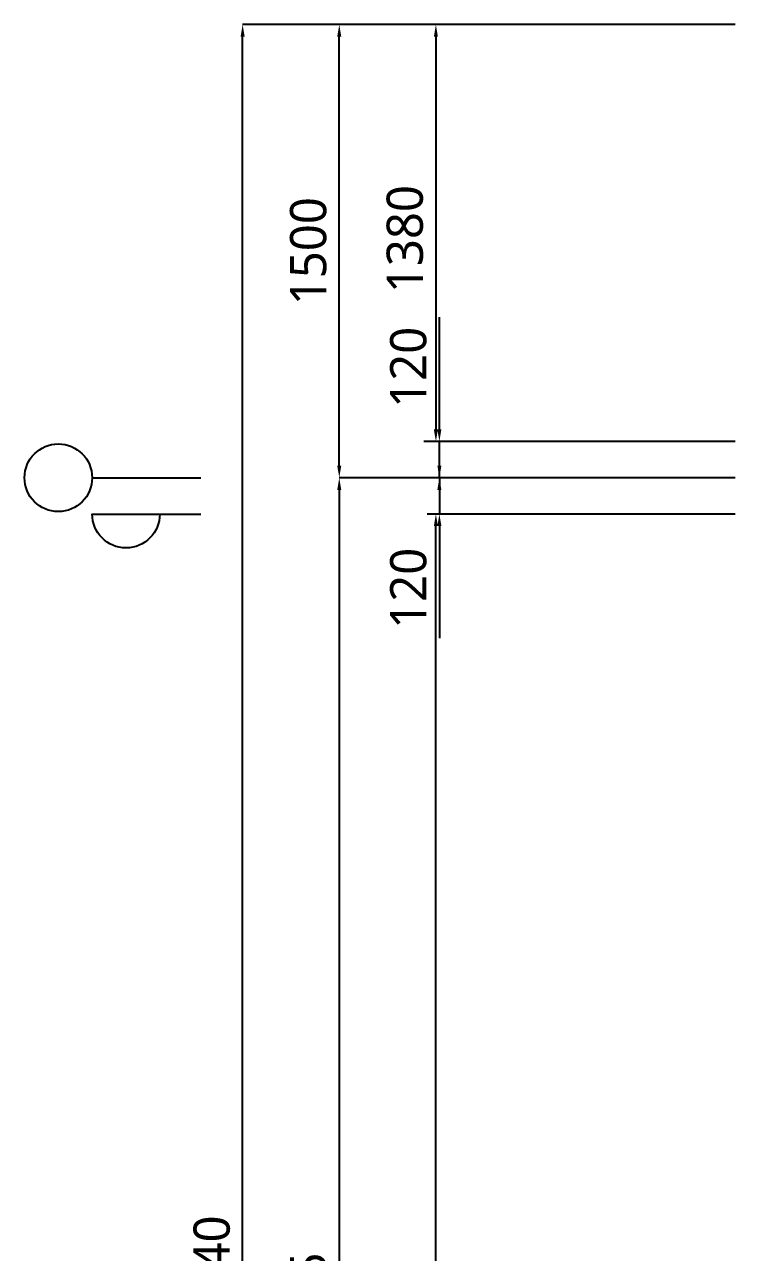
# Model space of a CAD drawing. Extents: x 42284 to 53516, y 22095 to 40513.
# Drawn here: x 42284 to 44718, y 30080 to 34144 of the extents above; entities that cross this region are included whole.
import ezdxf

# ---------------------------------------------------------------- set-up
doc = ezdxf.new("R2010")
doc.units = 0
doc.header["$MEASUREMENT"] = 0
doc.layers.add('25B_AA-AXIS-BUBL', color=7, linetype='Continuous')
doc.layers.add('25B_DIM', color=7, linetype='Continuous')
doc.styles.add('UP-A31-REDRAW', font='malgun.ttf')
doc.dimstyles.new('ISO-25', dxfattribs={"dimtxt": 2.5, "dimasz": 2.5, "dimexe": 1.25, "dimexo": 0.625, "dimtad": 1, "dimdsep": 46, "dimtxsty": 'Standard', "dimcen": 2.5, "dimadec": 0, "dimazin": 0, "dimtfac": 1, "dimtmove": 0, "dimatfit": 3, "dimfxl": 1, "dimarcsym": 0})

# ---------------------------------------------------------------- blocks, each defined once
blk = doc.blocks.new('*D7')
at = {"layer": '25B_DIM', "color": 7, "lineweight": -2, "transparency": 16777216}
for p, q in [((44638.1, 32523.6), (43646.5, 32523.6)), ((43646.5, 27273.6), (43646.5, 32483.6)), ((44638.1, 27233.6), (43646.5, 27233.6))]:
    blk.add_line(p, q, dxfattribs=at)
at = {"layer": '25B_DIM', "color": 7, "transparency": 16777216}
for points in [[(43639.8, 32483.6), (43653.1, 32483.6), (43646.5, 32523.6)], [(43639.8, 27273.6), (43653.1, 27273.6), (43646.5, 27233.6)]]:
    blk.add_solid(points, dxfattribs=at)
at = {"layer": 'Defpoints', "color": 0, "transparency": 16777216}
for p in [(43646.5, 32523.6), (44718.1, 32523.6), (44718.1, 27233.6)]:
    blk.add_point(p, dxfattribs=at)
at = {"layer": '25B_DIM', "color": 3, "transparency": 16777216, "insert": (43544.5, 29878.6), "char_height": 120, "attachment_point": 5, "rotation": 90, "style": 'UP-A31-REDRAW'}
blk.add_mtext('5290', dxfattribs=at)
blk = doc.blocks.new('*D8')
at = {"layer": '25B_DIM', "color": 7, "lineweight": -2, "transparency": 16777216}
for p, q in [((44638.1, 34143.6), (43326.5, 34143.6)), ((43326.5, 32683.6), (43326.5, 34103.6)), ((44638.1, 32643.6), (43326.5, 32643.6))]:
    blk.add_line(p, q, dxfattribs=at)
at = {"layer": '25B_DIM', "color": 7, "transparency": 16777216}
for points in [[(43319.8, 34103.6), (43333.1, 34103.6), (43326.5, 34143.6)], [(43319.8, 32683.6), (43333.1, 32683.6), (43326.5, 32643.6)]]:
    blk.add_solid(points, dxfattribs=at)
at = {"layer": 'Defpoints', "color": 0, "transparency": 16777216}
for p in [(43326.5, 34143.6), (44718.1, 34143.6), (44718.1, 32643.6)]:
    blk.add_point(p, dxfattribs=at)
at = {"layer": '25B_DIM', "color": 3, "transparency": 16777216, "insert": (43224.2, 33393.6), "char_height": 120, "attachment_point": 5, "rotation": 90, "style": 'UP-A31-REDRAW'}
blk.add_mtext('1500', dxfattribs=at)
blk = doc.blocks.new('*D9')
at = {"layer": '25B_DIM', "color": 7, "lineweight": -2, "transparency": 16777216}
for p, q in [((44598.1, 34143.6), (43006.5, 34143.6)), ((43006.5, 25943.6), (43006.5, 34103.6)), ((44598.1, 25903.6), (43006.5, 25903.6))]:
    blk.add_line(p, q, dxfattribs=at)
at = {"layer": '25B_DIM', "color": 7, "transparency": 16777216}
for points in [[(42999.8, 34103.6), (43013.1, 34103.6), (43006.5, 34143.6)], [(42999.8, 25943.6), (43013.1, 25943.6), (43006.5, 25903.6)]]:
    blk.add_solid(points, dxfattribs=at)
at = {"layer": 'Defpoints', "color": 0, "transparency": 16777216}
for p in [(43006.5, 34143.6), (44718.1, 34143.6), (44718.1, 25903.6)]:
    blk.add_point(p, dxfattribs=at)
at = {"layer": '25B_DIM', "color": 3, "transparency": 16777216, "insert": (42904.5, 30023.6), "char_height": 120, "attachment_point": 5, "rotation": 90, "style": 'UP-A31-REDRAW'}
blk.add_mtext('8240', dxfattribs=at)
blk = doc.blocks.new('*D28')
at = {"layer": '25B_DIM', "color": 7, "lineweight": -2, "transparency": 16777216}
for p, q in [((43658, 32683.6), (43658, 32723.6)), ((44638.1, 32643.6), (43618, 32643.6)), ((43658, 32643.6), (43658, 32523.6)), ((44638.1, 32523.6), (43618, 32523.6)), ((43658, 32483.6), (43658, 32112.3))]:
    blk.add_line(p, q, dxfattribs=at)
at = {"layer": '25B_DIM', "color": 7, "transparency": 16777216}
for points in [[(43651.4, 32683.6), (43664.7, 32683.6), (43658, 32643.6)], [(43651.4, 32483.6), (43664.7, 32483.6), (43658, 32523.6)]]:
    blk.add_solid(points, dxfattribs=at)
at = {"layer": 'Defpoints', "color": 0, "transparency": 16777216}
for p in [(44718.1, 32643.6), (43658, 32523.6), (44718.1, 32523.6)]:
    blk.add_point(p, dxfattribs=at)
at = {"layer": '25B_DIM', "color": 3, "transparency": 16777216, "insert": (43555.7, 32277.9), "char_height": 120, "attachment_point": 5, "rotation": 90, "style": 'UP-A31-REDRAW'}
blk.add_mtext('120', dxfattribs=at)
blk = doc.blocks.new('*D38')
at = {"layer": '25B_DIM', "color": 7, "lineweight": -2, "transparency": 16777216}
for p, q in [((43658, 32803.6), (43658, 33174.8)), ((44638.1, 32763.6), (43618, 32763.6)), ((43658, 32643.6), (43658, 32763.6)), ((44638.1, 32643.6), (43618, 32643.6)), ((43658, 32603.6), (43658, 32563.6))]:
    blk.add_line(p, q, dxfattribs=at)
at = {"layer": '25B_DIM', "color": 7, "transparency": 16777216}
for points in [[(43651.4, 32803.6), (43664.7, 32803.6), (43658, 32763.6)], [(43651.4, 32603.6), (43664.7, 32603.6), (43658, 32643.6)]]:
    blk.add_solid(points, dxfattribs=at)
at = {"layer": 'Defpoints', "color": 0, "transparency": 16777216}
for p in [(43658, 32763.6), (44718.1, 32763.6), (44718.1, 32643.6)]:
    blk.add_point(p, dxfattribs=at)
at = {"layer": '25B_DIM', "color": 3, "transparency": 16777216, "insert": (43555.7, 33009.2), "char_height": 120, "attachment_point": 5, "rotation": 90, "style": 'UP-A31-REDRAW'}
blk.add_mtext('120', dxfattribs=at)
blk = doc.blocks.new('*D41')
at = {"layer": '25B_DIM', "color": 7, "lineweight": -2, "transparency": 16777216}
for p, q in [((44638.1, 34143.6), (43606.5, 34143.6)), ((43646.5, 34103.6), (43646.5, 32803.6)), ((44638.1, 32763.6), (43606.5, 32763.6))]:
    blk.add_line(p, q, dxfattribs=at)
at = {"layer": '25B_DIM', "color": 7, "transparency": 16777216}
for points in [[(43639.8, 34103.6), (43653.1, 34103.6), (43646.5, 34143.6)], [(43639.8, 32803.6), (43653.1, 32803.6), (43646.5, 32763.6)]]:
    blk.add_solid(points, dxfattribs=at)
at = {"layer": 'Defpoints', "color": 0, "transparency": 16777216}
for p in [(44718.1, 34143.6), (43646.5, 32763.6), (44718.1, 32763.6)]:
    blk.add_point(p, dxfattribs=at)
at = {"layer": '25B_DIM', "color": 3, "transparency": 16777216, "insert": (43544.2, 33433.6), "char_height": 120, "attachment_point": 5, "rotation": 90, "style": 'UP-A31-REDRAW'}
blk.add_mtext('1380', dxfattribs=at)
blk = doc.blocks.new('*D42')
at = {"layer": '25B_DIM', "color": 7, "lineweight": -2, "transparency": 16777216}
for p, q in [((44638.1, 32643.6), (43326.5, 32643.6)), ((43326.5, 32603.6), (43326.5, 27198.6)), ((44638.1, 27158.6), (43326.5, 27158.6))]:
    blk.add_line(p, q, dxfattribs=at)
at = {"layer": '25B_DIM', "color": 7, "transparency": 16777216}
for points in [[(43319.8, 32603.6), (43333.1, 32603.6), (43326.5, 32643.6)], [(43319.8, 27198.6), (43333.1, 27198.6), (43326.5, 27158.6)]]:
    blk.add_solid(points, dxfattribs=at)
at = {"layer": 'Defpoints', "color": 0, "transparency": 16777216}
for p in [(44718.1, 32643.6), (43326.5, 27158.6), (44718.1, 27158.6)]:
    blk.add_point(p, dxfattribs=at)
at = {"layer": '25B_DIM', "color": 3, "transparency": 16777216, "insert": (43224.5, 29901.1), "char_height": 120, "attachment_point": 5, "rotation": 90, "style": 'UP-A31-REDRAW'}
blk.add_mtext('5485', dxfattribs=at)

msp = doc.modelspace()

# ---------------------------------------------------------------- linework, layer by layer
at = {"layer": '25B_AA-AXIS-BUBL'}
msp.add_line((42508.1, 32643.6), (42868.1, 32643.6), dxfattribs=at)
msp.add_lwpolyline([(42732.1, 32523.6, -1), (42508.1, 32523.6), (42868.1, 32523.6)], format="xyb", dxfattribs=at)
msp.add_circle((42396.1, 32643.6), 112, dxfattribs=at)

# ---------------------------------------------------------------- dimensions: what is measured, and where the dimension line sits
at = {"layer": '25B_DIM'}
for base, p1, p2, angle, override, picture, middle in [((43006.5, 34143.6), (44718.1, 25903.6), (44718.1, 34143.6), 90, {"dimscale": 40, "dimtxt": 3, "dimasz": 1, "dimexe": 0, "dimexo": 3, "dimgap": 1, "dimdec": 0, "dimlfac": 1, "dimtxsty": 'UP-A31-REDRAW', "dimclrd": 7, "dimclre": 7, "dimclrt": 3}, '*D9', (43006.5, 30023.6)), ((43326.5, 34143.6), (44718.1, 32643.6), (44718.1, 34143.6), 90, {"dimscale": 40, "dimtxt": 3, "dimasz": 1, "dimexe": 0, "dimexo": 2, "dimgap": 1, "dimdec": 0, "dimlfac": 1, "dimtxsty": 'UP-A31-REDRAW', "dimclrd": 7, "dimclre": 7, "dimclrt": 3}, '*D8', (43326.5, 33393.6)), ((43646.5, 32763.6), (44718.1, 34143.6), (44718.1, 32763.6), 270, {"dimscale": 40, "dimtxt": 3, "dimasz": 1, "dimexe": 1, "dimexo": 2, "dimgap": 1, "dimdec": 0, "dimlfac": 1, "dimtxsty": 'UP-A31-REDRAW', "dimclrd": 7, "dimclre": 7, "dimclrt": 3}, '*D41', (43646.5, 33433.6)), ((43658, 32763.6), (44718.1, 32643.6), (44718.1, 32763.6), 90, {"dimscale": 40, "dimtxt": 3, "dimasz": 1, "dimexe": 1, "dimexo": 2, "dimgap": 1, "dimdec": 0, "dimlfac": 1, "dimtxsty": 'UP-A31-REDRAW', "dimclrd": 7, "dimclre": 7, "dimclrt": 3}, '*D38', (43658, 33009.2)), ((43658, 32523.6), (44718.1, 32643.6), (44718.1, 32523.6), 270, {"dimscale": 40, "dimtxt": 3, "dimasz": 1, "dimexe": 1, "dimexo": 2, "dimgap": 1, "dimdec": 0, "dimlfac": 1, "dimtxsty": 'UP-A31-REDRAW', "dimclrd": 7, "dimclre": 7, "dimclrt": 3}, '*D28', (43658, 32277.9)), ((43326.5, 27158.6), (44718.1, 32643.6), (44718.1, 27158.6), 270, {"dimscale": 40, "dimtxt": 3, "dimasz": 1, "dimexe": 0, "dimexo": 2, "dimgap": 1, "dimdec": 0, "dimlfac": 1, "dimtxsty": 'UP-A31-REDRAW', "dimclrd": 7, "dimclre": 7, "dimclrt": 3}, '*D42', (43326.5, 29901.1)), ((43646.5, 32523.6), (44718.1, 27233.6), (44718.1, 32523.6), 90, {"dimscale": 40, "dimtxt": 3, "dimasz": 1, "dimexe": 0, "dimexo": 2, "dimgap": 1, "dimdec": 0, "dimlfac": 1, "dimtxsty": 'UP-A31-REDRAW', "dimclrd": 7, "dimclre": 7, "dimclrt": 3}, '*D7', (43646.5, 29878.6))]:
    dim = msp.add_linear_dim(base=base, p1=p1, p2=p2, angle=angle, dimstyle='ISO-25', override=override, dxfattribs=at)
    dim.commit()
    dim.dimension.update_dxf_attribs({"geometry": picture, "text_midpoint": middle, "dimtype": 128})

doc.saveas('drawing.dxf')
